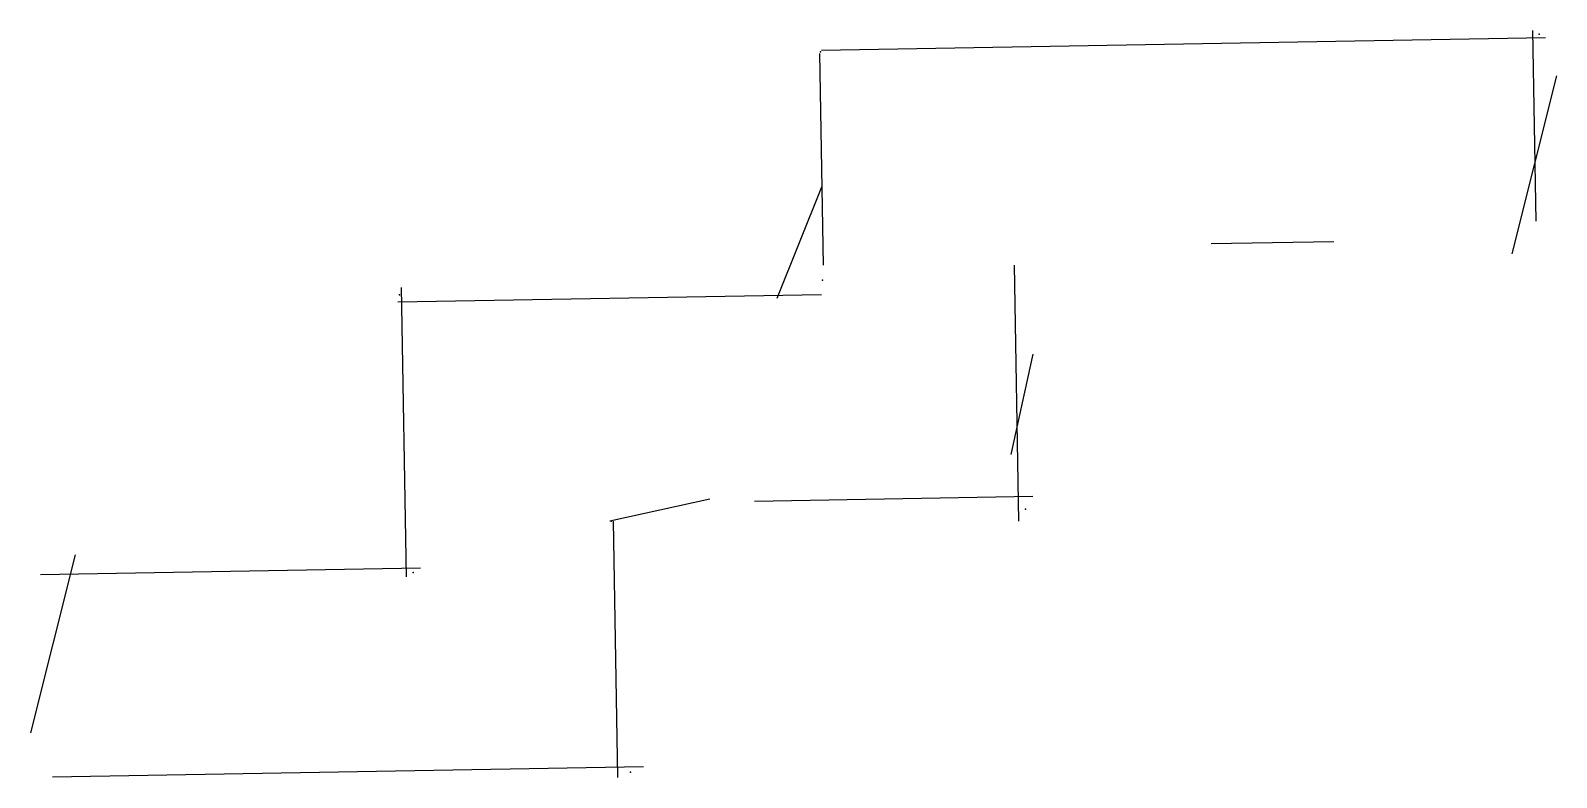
# Model space of a CAD drawing. Header units: metres. Extents: x -0.85 to 6, y -0.42 to 2.93.
import ezdxf

# ---------------------------------------------------------------- set-up
doc = ezdxf.new("R2010")
doc.units = ezdxf.units.M

msp = doc.modelspace()

# ---------------------------------------------------------------- linework, layer by layer
at = {"layer": 'ESQUINAS'}
for p in [(5.922, 2.912), (2.696, 2.832), (2.705, 1.808), (0.806, 1.742), (3.617, 0.78), (1.757, 0.725), (0.868, 0.495), (1.843, -0.401)]:
    msp.add_point(p, dxfattribs=at)
at = {"layer": 'MUROS'}
for p, q in [((5.951, 2.895), (2.7, 2.838)), ((5.893, 2.928), (5.907, 2.072)), ((2.692, 2.825), (2.708, 1.875)), ((6, 2.725), (5.8, 1.925)), ((2.7, 2.225), (2.5, 1.725)), ((5, 1.98), (4.45, 1.97)), ((3.565, 1.875), (3.585, 0.725)), ((2.701, 1.742), (0.799, 1.708)), ((0.814, 1.775), (0.836, 0.475)), ((3.65, 1.475), (3.55, 1.025)), ((2.2, 0.825), (1.75, 0.725)), ((3.65, 0.836), (2.4, 0.814)), ((1.765, 0.725), (1.785, -0.425)), ((-0.65, 0.575), (-0.85, -0.225)), ((0.9, 0.515), (-0.805, 0.485)), ((1.902, -0.377), (-0.752, -0.423))]:
    msp.add_line(p, q, dxfattribs=at)

doc.saveas('drawing.dxf')
